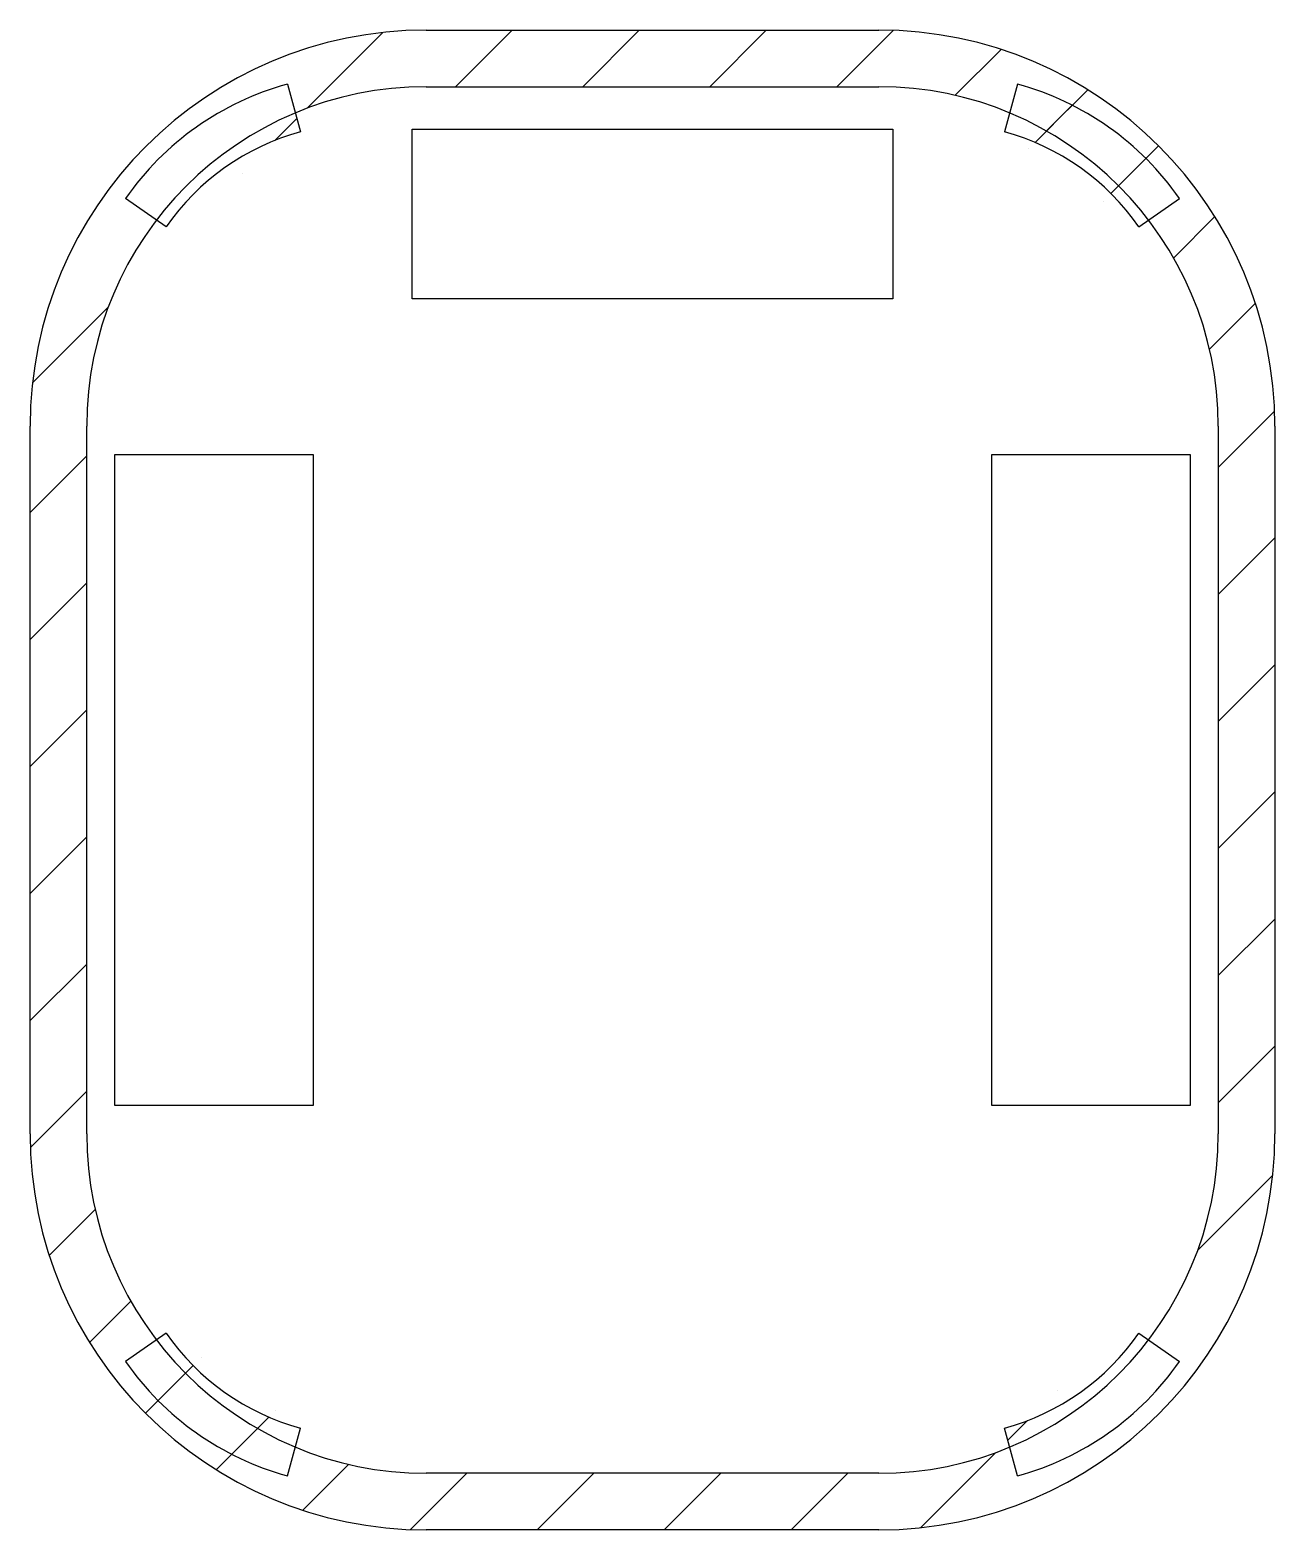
# Model space of a CAD drawing. Header units: millimetres. Extents: x 3 to 47, y 3 to 56.
import ezdxf

# ---------------------------------------------------------------- set-up
doc = ezdxf.new("R2010")
doc.units = ezdxf.units.MM

msp = doc.modelspace()

# ---------------------------------------------------------------- hatches: boundary and pattern name
at = {"linetype": 'Continuous', "lineweight": 18}
h = msp.add_hatch(dxfattribs=at)
h.set_pattern_fill('ANSI31', style=0)
edge = h.paths.add_edge_path(flags=0)
edge.add_line((47.011, 16.974), (47.011, 41.974))
edge.add_arc((33.011, 41.974), 14, 0, 90)
edge.add_line((33.011, 55.974), (17.011, 55.974))
edge.add_arc((17.011, 41.974), 14, 90, 180)
edge.add_line((3.011, 41.974), (3.011, 16.974))
edge.add_arc((17.011, 16.974), 14, 180, 270)
edge.add_line((17.011, 2.974), (33.011, 2.974))
edge.add_arc((33.011, 16.974), 14, 270, 360)
edge = h.paths.add_edge_path(flags=0)
edge.add_arc((33.011, 41.974), 12, 0, 90, ccw=False)
edge.add_line((45.011, 41.974), (45.011, 16.974))
edge.add_arc((33.011, 16.974), 12, 270, 360, ccw=False)
edge.add_line((33.011, 4.974), (17.011, 4.974))
edge.add_arc((17.011, 16.974), 12, 180, 270, ccw=False)
edge.add_line((5.011, 16.974), (5.011, 41.974))
edge.add_arc((17.011, 41.974), 12, 90, 180, ccw=False)
edge.add_line((17.011, 53.974), (33.011, 53.974))
h = msp.add_hatch(dxfattribs=at)
h.set_pattern_fill('ANSI31', style=0)
edge = h.paths.add_edge_path(flags=0)
edge.add_arc((14.807, 44.178), 10.25, 105.2658, 145.2658)
edge.add_line((6.383, 50.018), (7.822, 49.021))
edge.add_arc((14.807, 44.178), 8.5, 105.2658, 145.2658, ccw=False)
edge.add_line((12.569, 52.378), (12.108, 54.067))
h = msp.add_hatch(dxfattribs=at)
h.set_pattern_fill('ANSI31', style=0)
edge = h.paths.add_edge_path(flags=0)
edge.add_arc((35.215, 44.178), 8.5, 34.7342, 74.7342, ccw=False)
edge.add_line((42.201, 49.021), (43.639, 50.018))
edge.add_arc((35.215, 44.178), 10.25, 34.7342, 74.7342)
edge.add_line((37.914, 54.067), (37.453, 52.378))
h = msp.add_hatch(dxfattribs=at)
h.set_pattern_fill('ANSI31', style=0)
edge = h.paths.add_edge_path(flags=0)
edge.add_arc((14.807, 14.77), 10.25, 214.7342, 254.7342)
edge.add_line((12.108, 4.882), (12.569, 6.57))
edge.add_arc((14.807, 14.77), 8.5, 214.7342, 254.7342, ccw=False)
edge.add_line((7.822, 9.927), (6.383, 8.93))
h = msp.add_hatch(dxfattribs=at)
h.set_pattern_fill('ANSI31', style=0)
edge = h.paths.add_edge_path(flags=0)
edge.add_line((37.453, 6.57), (37.914, 4.882))
edge.add_arc((35.215, 14.77), 10.25, 285.2658, 325.2658)
edge.add_line((43.639, 8.93), (42.201, 9.927))
edge.add_arc((35.215, 14.77), 8.5, 285.2658, 325.2658, ccw=False)

# ---------------------------------------------------------------- linework, layer by layer
at = {"color": 7, "linetype": 'Continuous', "lineweight": 25}
for p, q in [((17.011, 55.974), (33.011, 55.974)), ((12.108, 54.067), (12.569, 52.378)), ((17.011, 53.974), (33.011, 53.974)), ((37.914, 54.067), (37.453, 52.378)), ((16.511, 52.474), (33.511, 52.474)), ((16.511, 46.474), (16.511, 52.474)), ((33.511, 52.474), (33.511, 46.474)), ((7.822, 49.021), (6.383, 50.018)), ((42.201, 49.021), (43.639, 50.018)), ((33.511, 46.474), (16.511, 46.474)), ((3.011, 16.974), (3.011, 41.974)), ((5.011, 16.974), (5.011, 41.974)), ((45.011, 41.974), (45.011, 16.974)), ((47.011, 41.974), (47.011, 16.974)), ((6.011, 17.974), (6.011, 40.974)), ((6.011, 40.974), (13.011, 40.974)), ((13.011, 40.974), (13.011, 17.974)), ((37.011, 17.974), (37.011, 40.974)), ((37.011, 40.974), (44.011, 40.974)), ((44.011, 40.974), (44.011, 17.974)), ((13.011, 17.974), (6.011, 17.974)), ((44.011, 17.974), (37.011, 17.974)), ((7.822, 9.927), (6.383, 8.93)), ((42.201, 9.927), (43.639, 8.93)), ((12.108, 4.882), (12.569, 6.57)), ((37.914, 4.882), (37.453, 6.57)), ((33.011, 4.974), (17.011, 4.974)), ((33.011, 2.974), (17.011, 2.974))]:
    msp.add_line(p, q, dxfattribs=at)
for centre, radius, start, end in [((17.011, 41.974), 14, 90, 180), ((17.011, 41.974), 14, 90, 180), ((17.011, 41.974), 14, 90, 180), ((33.011, 41.974), 14, 0, 90), ((33.011, 41.974), 14, 0, 90), ((33.011, 41.974), 14, 0, 90), ((17.011, 41.974), 12, 90, 180), ((17.011, 41.974), 12, 90, 180), ((14.807, 44.178), 10.25, 105.2658, 145.2658), ((14.807, 44.178), 10.25, 105.2658, 145.2658), ((33.011, 41.974), 12, 0, 90), ((33.011, 41.974), 12, 0, 90), ((35.215, 44.178), 10.25, 34.7342, 74.7342), ((35.215, 44.178), 10.25, 34.7342, 74.7342), ((14.807, 44.178), 8.5, 105.2658, 145.2658), ((14.807, 44.178), 8.5, 105.2658, 145.2658), ((35.215, 44.178), 8.5, 34.7342, 74.7342), ((35.215, 44.178), 8.5, 34.7342, 74.7342), ((17.011, 16.974), 14, 180, 270), ((17.011, 16.974), 14, 180, 270), ((17.011, 16.974), 14, 180, 270), ((17.011, 16.974), 12, 180, 270), ((17.011, 16.974), 12, 180, 270), ((33.011, 16.974), 12, 270, 0), ((33.011, 16.974), 12, 270, 0), ((33.011, 16.974), 14, 270, 0), ((33.011, 16.974), 14, 270, 0), ((33.011, 16.974), 14, 270, 0), ((14.807, 14.77), 8.5, 214.7342, 254.7342), ((14.807, 14.77), 8.5, 214.7342, 254.7342), ((35.215, 14.77), 8.5, 285.2658, 325.2658), ((35.215, 14.77), 8.5, 285.2658, 325.2658), ((14.807, 14.77), 10.25, 214.7342, 254.7342), ((14.807, 14.77), 10.25, 214.7342, 254.7342), ((35.215, 14.77), 10.25, 285.2658, 325.2658), ((35.215, 14.77), 10.25, 285.2658, 325.2658)]:
    msp.add_arc(centre, radius, start, end, dxfattribs=at)

doc.saveas('drawing.dxf')
